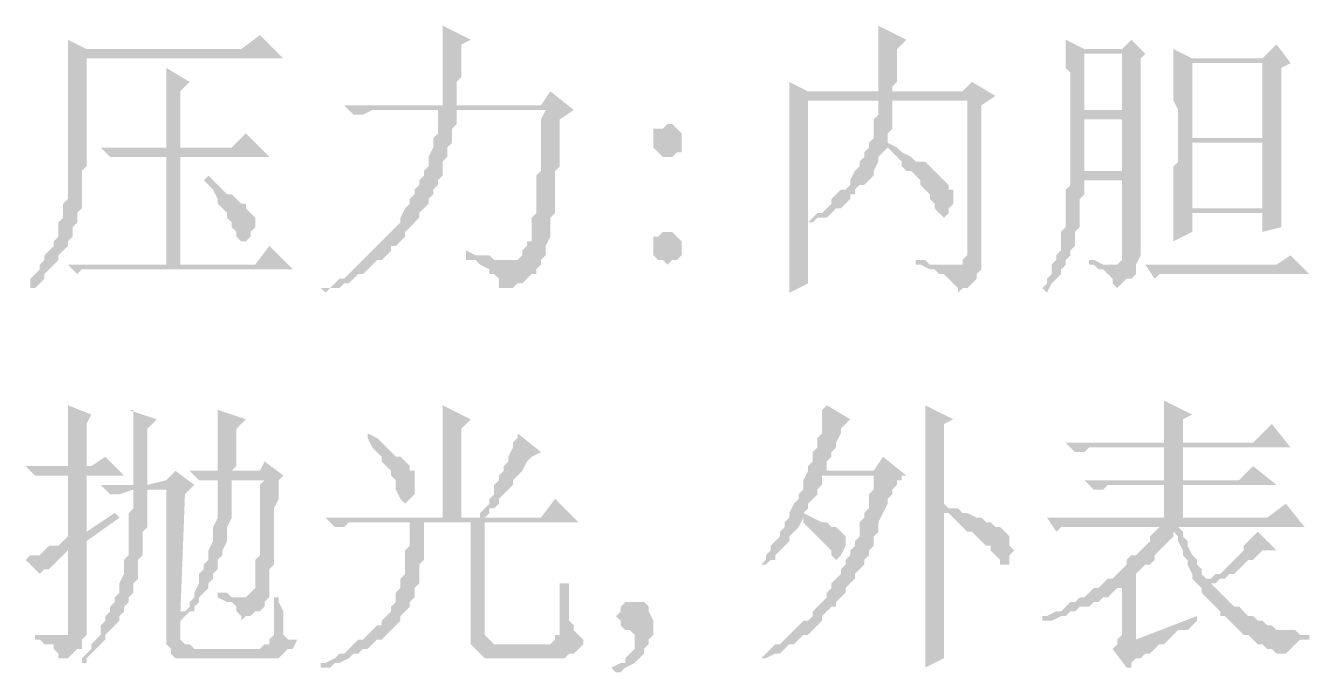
# Model space of a CAD drawing. Header units: millimetres. Extents: x 6 to 291, y 3 to 207.
# Drawn here: x 159.89 to 171.49, y 174.67 to 180.51 of the extents above; entities that cross this region are included whole.
import ezdxf

# ---------------------------------------------------------------- set-up
doc = ezdxf.new("R2010")
doc.units = ezdxf.units.MM

msp = doc.modelspace()

# ---------------------------------------------------------------- hatches: boundary and pattern name
at = {"true_color": 0x00b8b8}
h = msp.add_hatch(color=132, dxfattribs=at)
h.dxf.hatch_style = 2
h.paths.add_polyline_path([(163.660526, 180.509333), (163.660526, 179.789667), (163.787526, 179.789667), (163.787526, 180.001333), (163.829859, 180.043667), (163.829859, 180.34), (163.914526, 180.382333)])
h = msp.add_hatch(color=132, dxfattribs=at)
h.dxf.hatch_style = 2
h.paths.add_polyline_path([(167.597526, 180.509333), (167.597526, 179.916667), (167.724526, 179.916667), (167.724526, 179.959), (167.766859, 180.001333), (167.766859, 180.297667), (167.851526, 180.382333)])
h = msp.add_hatch(color=132, dxfattribs=at)
h.dxf.hatch_style = 2
h.paths.add_polyline_path([(162.009526, 180.424667), (161.840192, 180.297667), (160.443192, 180.297667), (160.273859, 180.255333), (160.273859, 178.943), (160.231526, 178.900667), (160.231526, 178.773667), (160.189192, 178.731333), (160.189192, 178.604333), (160.146859, 178.562), (160.146859, 178.519667), (160.104526, 178.477333), (160.062192, 178.435), (160.062192, 178.392667), (160.019859, 178.350333), (160.019859, 178.308), (159.977526, 178.265667), (159.935192, 178.223333), (159.935192, 178.138667), (159.977526, 178.138667), (160.019859, 178.181), (160.062192, 178.223333), (160.062192, 178.265667), (160.104526, 178.308), (160.146859, 178.350333), (160.189192, 178.392667), (160.189192, 178.435), (160.231526, 178.477333), (160.273859, 178.519667), (160.273859, 178.562), (160.316192, 178.604333), (160.316192, 178.689), (160.358526, 178.731333), (160.358526, 178.816), (160.400859, 178.858333), (160.400859, 179.197), (160.443192, 179.239333), (160.443192, 180.213), (162.221192, 180.213)])
h = msp.add_hatch(color=132, dxfattribs=at)
h.dxf.hatch_style = 2
h.paths.add_polyline_path([(160.273859, 180.382333), (160.273859, 180.255333), (160.443192, 180.297667)])
h = msp.add_hatch(color=132, dxfattribs=at)
h.dxf.hatch_style = 2
h.paths.add_polyline_path([(169.290859, 180.382333), (169.290859, 180.34), (169.290859, 180.297667), (169.460192, 180.297667)])
h = msp.add_hatch(color=132, dxfattribs=at)
h.dxf.hatch_style = 2
h.paths.add_polyline_path([(169.883526, 180.382333), (169.798859, 180.297667), (169.290859, 180.297667), (169.290859, 180.255333), (169.798859, 180.255333), (169.798859, 179.747333), (169.460192, 179.747333), (169.333192, 179.705), (169.798859, 179.662667), (169.798859, 179.197), (169.333192, 179.197), (169.333192, 179.112333), (169.798859, 179.112333), (169.798859, 178.392667), (169.756526, 178.350333), (169.925859, 178.350333), (169.968192, 178.435), (169.968192, 180.213), (170.010526, 180.255333)])
h = msp.add_hatch(color=132, dxfattribs=at)
h.dxf.hatch_style = 2
h.paths.add_polyline_path([(169.290859, 180.255333), (169.290859, 180.128333), (169.333192, 180.086), (169.333192, 179.705), (169.460192, 179.747333), (169.460192, 180.255333), (169.798859, 180.255333)])
h = msp.add_hatch(color=132, dxfattribs=at)
h.dxf.hatch_style = 2
h.paths.add_polyline_path([(171.195859, 180.34), (171.068859, 180.213), (170.433859, 180.213), (170.264526, 180.170667), (170.264526, 179.832), (170.306859, 179.747333), (170.306859, 179.535667), (170.306859, 179.451), (170.433859, 179.493333), (170.433859, 180.170667), (171.322859, 180.170667)])
h = msp.add_hatch(color=132, dxfattribs=at)
h.dxf.hatch_style = 2
h.paths.add_polyline_path([(170.264526, 180.297667), (170.264526, 180.170667), (170.433859, 180.213)])
h = msp.add_hatch(color=132, dxfattribs=at)
h.dxf.hatch_style = 2
h.paths.add_polyline_path([(171.322859, 180.170667), (171.068859, 180.170667), (171.068859, 179.493333), (170.433859, 179.493333), (170.306859, 179.451), (171.068859, 179.451), (171.068859, 178.858333), (170.264526, 178.858333), (170.264526, 178.816), (171.068859, 178.816), (171.068859, 178.646667), (171.238192, 178.689), (171.238192, 180.128333)])
h = msp.add_hatch(color=132, dxfattribs=at)
h.dxf.hatch_style = 2
h.paths.add_polyline_path([(161.162859, 180.128333), (161.162859, 179.408667), (161.289859, 179.408667), (161.289859, 179.916667), (161.374526, 180.001333)])
h = msp.add_hatch(color=132, dxfattribs=at)
h.dxf.hatch_style = 2
h.paths.add_polyline_path([(164.634192, 179.916667), (164.549526, 179.789667), (162.771526, 179.789667), (162.856192, 179.705), (162.940859, 179.705), (163.025526, 179.747333), (164.845859, 179.747333)])
h = msp.add_hatch(color=132, dxfattribs=at)
h.dxf.hatch_style = 2
h.paths.add_polyline_path([(166.793192, 180.001333), (166.793192, 179.874333), (166.962526, 179.916667)])
h = msp.add_hatch(color=132, dxfattribs=at)
h.dxf.hatch_style = 2
h.paths.add_polyline_path([(168.444192, 180.001333), (168.359526, 179.916667), (166.962526, 179.916667), (166.793192, 179.874333), (166.793192, 178.519667), (166.793192, 178.096333), (166.962526, 178.181), (166.962526, 178.731333), (167.004859, 178.731333), (166.962526, 178.731333), (166.962526, 179.832), (168.401859, 179.832), (168.655859, 179.874333)])
h = msp.add_hatch(color=132, dxfattribs=at)
h.dxf.hatch_style = 2
h.paths.add_polyline_path([(167.724526, 179.832), (167.597526, 179.832), (167.597526, 179.705), (167.555192, 179.662667), (167.555192, 179.493333), (167.512859, 179.451), (167.512859, 179.408667), (167.470526, 179.366333), (167.470526, 179.324), (167.428192, 179.281667), (167.428192, 179.239333), (167.385859, 179.197), (167.343526, 179.112333), (167.343526, 179.07), (167.301192, 179.027667), (167.258859, 179.027667), (167.216526, 178.985333), (167.174192, 178.943), (167.174192, 178.900667), (167.131859, 178.858333), (167.089526, 178.816), (167.047192, 178.816), (167.004859, 178.773667), (166.962526, 178.731333), (167.004859, 178.731333), (167.047192, 178.773667), (167.131859, 178.773667), (167.174192, 178.816), (167.216526, 178.858333), (167.258859, 178.858333), (167.301192, 178.900667), (167.343526, 178.943), (167.343526, 178.985333), (167.385859, 178.985333), (167.385859, 179.027667), (167.428192, 179.07), (167.470526, 179.07), (167.512859, 179.112333), (167.555192, 179.154667), (167.555192, 179.197), (167.597526, 179.281667), (167.597526, 179.324), (167.639859, 179.366333), (167.682192, 179.408667), (167.766859, 179.408667), (167.682192, 179.451), (167.682192, 179.535667), (167.724526, 179.578), (167.724526, 179.789667)])
h = msp.add_hatch(color=132, dxfattribs=at)
h.dxf.hatch_style = 2
h.paths.add_polyline_path([(168.655859, 179.874333), (168.401859, 179.832), (168.401859, 178.435), (168.359526, 178.392667), (168.359526, 178.350333), (167.936192, 178.350333), (167.978526, 178.350333), (168.063192, 178.308), (168.105526, 178.308), (168.147859, 178.265667), (168.190192, 178.265667), (168.232526, 178.223333), (168.274859, 178.181), (168.317192, 178.138667), (168.317192, 178.096333), (168.359526, 178.138667), (168.401859, 178.138667), (168.444192, 178.181), (168.486526, 178.223333), (168.486526, 178.265667), (168.528859, 178.308), (168.528859, 179.789667)])
h = msp.add_hatch(color=132, dxfattribs=at)
h.dxf.hatch_style = 2
h.paths.add_polyline_path([(163.618192, 179.747333), (163.618192, 179.535667), (163.575859, 179.493333), (163.575859, 179.408667), (163.533526, 179.324), (163.533526, 179.239333), (163.491192, 179.197), (163.491192, 179.154667), (163.448859, 179.112333), (163.448859, 179.07), (163.406526, 179.027667), (163.406526, 178.985333), (163.364192, 178.943), (163.364192, 178.900667), (163.321859, 178.858333), (163.279526, 178.773667), (163.279526, 178.731333), (163.237192, 178.689), (163.194859, 178.646667), (163.152526, 178.604333), (163.110192, 178.562), (163.067859, 178.519667), (163.025526, 178.477333), (162.983192, 178.435), (162.940859, 178.392667), (162.898526, 178.350333), (162.856192, 178.308), (162.813859, 178.265667), (162.771526, 178.223333), (162.729192, 178.223333), (162.686859, 178.181), (162.644526, 178.138667), (162.559859, 178.138667), (162.602192, 178.096333), (162.644526, 178.138667), (162.729192, 178.138667), (162.771526, 178.181), (162.813859, 178.181), (162.856192, 178.223333), (162.898526, 178.265667), (162.940859, 178.265667), (162.983192, 178.308), (163.025526, 178.350333), (163.067859, 178.392667), (163.110192, 178.392667), (163.152526, 178.435), (163.194859, 178.477333), (163.194859, 178.519667), (163.237192, 178.519667), (163.279526, 178.562), (163.321859, 178.604333), (163.321859, 178.646667), (163.364192, 178.689), (163.406526, 178.731333), (163.448859, 178.773667), (163.448859, 178.816), (163.491192, 178.858333), (163.533526, 178.900667), (163.533526, 178.943), (163.575859, 178.985333), (163.575859, 179.027667), (163.618192, 179.07), (163.618192, 179.112333), (163.660526, 179.154667), (163.660526, 179.281667), (163.702859, 179.324), (163.702859, 179.408667), (163.745192, 179.451), (163.745192, 179.578), (163.787526, 179.620333), (163.787526, 179.747333), (164.591859, 179.747333)])
h = msp.add_hatch(color=132, dxfattribs=at)
h.dxf.hatch_style = 2
h.paths.add_polyline_path([(164.845859, 179.747333), (163.618192, 179.747333), (164.591859, 179.747333), (164.549526, 179.662667), (164.549526, 179.197), (164.507192, 179.154667), (164.507192, 178.816), (164.464859, 178.773667), (164.464859, 178.646667), (164.464859, 178.562), (164.422526, 178.562), (164.422526, 178.519667), (164.380192, 178.477333), (164.380192, 178.435), (164.337859, 178.392667), (164.295526, 178.392667), (164.549526, 178.392667), (164.591859, 178.435), (164.591859, 178.519667), (164.634192, 178.604333), (164.634192, 178.689), (164.634192, 178.773667), (164.676526, 178.816), (164.676526, 179.197), (164.718859, 179.239333), (164.718859, 179.662667)])
h = msp.add_hatch(color=132, dxfattribs=at)
h.dxf.hatch_style = 2
h.paths.add_polyline_path([(169.333192, 179.705), (169.333192, 179.197), (169.460192, 179.197), (169.460192, 179.662667), (169.798859, 179.662667)])
h = msp.add_hatch(color=132, dxfattribs=at)
h.dxf.hatch_style = 2
h.paths.add_polyline_path([(165.692526, 179.620333), (165.650192, 179.578), (165.565526, 179.578), (165.565526, 179.451), (165.565526, 179.408667), (165.607859, 179.366333), (165.650192, 179.324), (165.734859, 179.324), (165.777192, 179.366333), (165.819526, 179.366333), (165.819526, 179.535667), (165.777192, 179.578), (165.734859, 179.620333)])
h = msp.add_hatch(color=132, dxfattribs=at)
h.dxf.hatch_style = 2
h.paths.add_polyline_path([(161.882526, 179.535667), (161.755526, 179.408667), (160.570192, 179.408667), (160.654859, 179.324), (162.094192, 179.324)])
h = msp.add_hatch(color=132, dxfattribs=at)
h.dxf.hatch_style = 2
h.paths.add_polyline_path([(170.306859, 179.451), (170.306859, 179.281667), (170.264526, 179.239333), (170.264526, 178.858333), (170.433859, 178.858333), (170.433859, 179.451), (171.068859, 179.451)])
h = msp.add_hatch(color=132, dxfattribs=at)
h.dxf.hatch_style = 2
h.paths.add_polyline_path([(167.766859, 179.408667), (167.682192, 179.408667), (167.724526, 179.366333), (167.766859, 179.324), (167.809192, 179.281667), (167.809192, 179.239333), (167.851526, 179.197), (167.893859, 179.197), (167.936192, 179.154667), (167.978526, 179.112333), (167.978526, 179.07), (168.020859, 179.027667), (168.063192, 178.985333), (168.063192, 178.943), (168.105526, 178.900667), (168.105526, 178.858333), (168.147859, 178.816), (168.190192, 178.773667), (168.232526, 178.816), (168.232526, 178.858333), (168.274859, 178.900667), (168.274859, 179.027667), (168.232526, 179.027667), (168.232526, 179.07), (168.190192, 179.112333), (168.147859, 179.154667), (168.105526, 179.197), (168.063192, 179.239333), (168.020859, 179.281667), (167.936192, 179.281667), (167.893859, 179.324), (167.809192, 179.366333)])
h = msp.add_hatch(color=132, dxfattribs=at)
h.dxf.hatch_style = 2
h.paths.add_polyline_path([(161.289859, 178.350333), (161.289859, 179.324), (161.162859, 179.324), (161.162859, 178.350333)])
h = msp.add_hatch(color=132, dxfattribs=at)
h.dxf.hatch_style = 2
h.paths.add_polyline_path([(161.543859, 179.154667), (161.501526, 179.112333), (161.543859, 179.07), (161.586192, 179.027667), (161.628526, 178.943), (161.628526, 178.900667), (161.670859, 178.858333), (161.713192, 178.816), (161.713192, 178.773667), (161.755526, 178.731333), (161.755526, 178.689), (161.797859, 178.646667), (161.797859, 178.604333), (161.840192, 178.562), (161.882526, 178.562), (161.924859, 178.604333), (161.924859, 178.646667), (161.967192, 178.689), (161.967192, 178.773667), (161.924859, 178.816), (161.882526, 178.858333), (161.882526, 178.900667), (161.840192, 178.900667), (161.797859, 178.943), (161.755526, 178.985333), (161.713192, 178.985333), (161.670859, 179.027667), (161.628526, 179.07), (161.586192, 179.112333)])
h = msp.add_hatch(color=132, dxfattribs=at)
h.dxf.hatch_style = 2
h.paths.add_polyline_path([(169.333192, 179.112333), (169.333192, 179.07), (169.290859, 179.027667), (169.290859, 178.689), (169.248526, 178.646667), (169.248526, 178.477333), (169.206192, 178.435), (169.206192, 178.392667), (169.163859, 178.350333), (169.163859, 178.265667), (169.121526, 178.223333), (169.121526, 178.181), (169.079192, 178.138667), (169.121526, 178.096333), (169.163859, 178.181), (169.206192, 178.223333), (169.248526, 178.265667), (169.248526, 178.308), (169.290859, 178.350333), (169.290859, 178.392667), (169.333192, 178.435), (169.333192, 178.477333), (169.375526, 178.519667), (169.375526, 178.646667), (169.417859, 178.689), (169.417859, 178.943), (169.460192, 178.985333), (169.460192, 179.112333), (169.798859, 179.112333)])
h = msp.add_hatch(color=132, dxfattribs=at)
h.dxf.hatch_style = 2
h.paths.add_polyline_path([(170.264526, 178.816), (170.264526, 178.562), (170.433859, 178.646667), (170.433859, 178.816), (171.068859, 178.816)])
h = msp.add_hatch(color=132, dxfattribs=at)
h.dxf.hatch_style = 2
h.paths.add_polyline_path([(165.692526, 178.646667), (165.650192, 178.646667), (165.607859, 178.604333), (165.565526, 178.604333), (165.565526, 178.519667), (165.565526, 178.435), (165.607859, 178.392667), (165.650192, 178.392667), (165.692526, 178.350333), (165.734859, 178.392667), (165.777192, 178.392667), (165.819526, 178.435), (165.819526, 178.519667), (165.819526, 178.562), (165.777192, 178.604333), (165.734859, 178.646667)])
h = msp.add_hatch(color=132, dxfattribs=at)
h.dxf.hatch_style = 2
h.paths.add_polyline_path([(162.094192, 178.519667), (161.967192, 178.350333), (160.273859, 178.350333), (160.358526, 178.265667), (160.400859, 178.308), (162.305859, 178.308)])
h = msp.add_hatch(color=132, dxfattribs=at)
h.dxf.hatch_style = 2
h.paths.add_polyline_path([(163.872192, 178.477333), (163.872192, 178.392667), (163.956859, 178.392667), (163.999192, 178.350333), (164.083859, 178.308), (164.083859, 178.265667), (164.126192, 178.265667), (164.168526, 178.223333), (164.168526, 178.138667), (164.295526, 178.138667), (164.337859, 178.181), (164.380192, 178.181), (164.422526, 178.223333), (164.464859, 178.265667), (164.507192, 178.265667), (164.507192, 178.308), (164.549526, 178.350333), (164.549526, 178.392667), (164.126192, 178.392667), (164.083859, 178.435), (163.956859, 178.435)])
h = msp.add_hatch(color=132, dxfattribs=at)
h.dxf.hatch_style = 2
h.paths.add_polyline_path([(171.322859, 178.435), (171.195859, 178.350333), (170.010526, 178.350333), (170.095192, 178.223333), (170.137526, 178.265667), (171.492192, 178.265667)])
h = msp.add_hatch(color=132, dxfattribs=at)
h.dxf.hatch_style = 2
h.paths.add_polyline_path([(167.936192, 178.392667), (167.936192, 178.350333), (168.317192, 178.350333), (168.063192, 178.350333), (168.020859, 178.392667)])
h = msp.add_hatch(color=132, dxfattribs=at)
h.dxf.hatch_style = 2
h.paths.add_polyline_path([(169.502526, 178.392667), (169.502526, 178.350333), (169.544859, 178.350333), (169.587192, 178.308), (169.629526, 178.308), (169.671859, 178.265667), (169.714192, 178.223333), (169.714192, 178.181), (169.756526, 178.138667), (169.798859, 178.181), (169.841192, 178.223333), (169.883526, 178.223333), (169.925859, 178.265667), (169.925859, 178.350333), (169.629526, 178.350333), (169.544859, 178.392667)])
h = msp.add_hatch(color=132, dxfattribs=at)
h.dxf.hatch_style = 2
h.paths.add_polyline_path([(170.179859, 177.122667), (170.179859, 176.741667), (170.349192, 176.741667), (170.349192, 176.953333), (170.433859, 176.995667)])
h = msp.add_hatch(color=132, dxfattribs=at)
h.dxf.hatch_style = 2
h.paths.add_polyline_path([(160.273859, 177.080333), (160.273859, 176.53), (160.443192, 176.53), (160.443192, 176.911), (160.485526, 176.995667)])
h = msp.add_hatch(color=132, dxfattribs=at)
h.dxf.hatch_style = 2
h.paths.add_polyline_path([(160.824192, 177.038), (160.866526, 177.038), (160.866526, 176.360667), (160.993526, 176.360667), (160.993526, 176.868667), (161.078192, 176.953333)])
h = msp.add_hatch(color=132, dxfattribs=at)
h.dxf.hatch_style = 2
h.paths.add_polyline_path([(161.628526, 177.038), (161.628526, 176.487667), (161.755526, 176.487667), (161.797859, 176.53), (161.797859, 176.868667), (161.882526, 176.953333)])
h = msp.add_hatch(color=132, dxfattribs=at)
h.dxf.hatch_style = 2
h.paths.add_polyline_path([(163.660526, 177.080333), (163.660526, 176.064333), (163.829859, 176.064333), (163.829859, 176.868667), (163.914526, 176.953333)])
h = msp.add_hatch(color=132, dxfattribs=at)
h.dxf.hatch_style = 2
h.paths.add_polyline_path([(167.131859, 177.080333), (167.089526, 177.038), (167.089526, 176.826333), (167.047192, 176.784), (167.047192, 176.699333), (167.004859, 176.657), (167.004859, 176.572333), (166.962526, 176.53), (166.962526, 176.487667), (167.131859, 176.487667), (167.131859, 176.572333), (167.174192, 176.614667), (167.174192, 176.657), (167.216526, 176.699333), (167.216526, 176.741667), (167.258859, 176.826333), (167.258859, 176.868667), (167.301192, 176.911), (167.343526, 176.953333)])
h = msp.add_hatch(color=132, dxfattribs=at)
h.dxf.hatch_style = 2
h.paths.add_polyline_path([(168.020859, 177.080333), (168.020859, 174.709667), (168.190192, 174.794333), (168.190192, 176.106667), (168.317192, 176.149), (168.232526, 176.149), (168.190192, 176.191333), (168.190192, 176.911), (168.274859, 176.953333)])
h = msp.add_hatch(color=132, dxfattribs=at)
h.dxf.hatch_style = 2
h.paths.add_polyline_path([(171.153526, 176.911), (170.984192, 176.741667), (169.290859, 176.741667), (169.375526, 176.657), (169.460192, 176.657), (169.502526, 176.699333), (171.322859, 176.699333)])
h = msp.add_hatch(color=132, dxfattribs=at)
h.dxf.hatch_style = 2
h.paths.add_polyline_path([(162.983192, 176.826333), (162.983192, 176.784), (163.025526, 176.699333), (163.067859, 176.657), (163.110192, 176.614667), (163.110192, 176.572333), (163.152526, 176.53), (163.194859, 176.487667), (163.194859, 176.445333), (163.237192, 176.403), (163.237192, 176.318333), (163.279526, 176.233667), (163.321859, 176.191333), (163.364192, 176.233667), (163.406526, 176.276), (163.406526, 176.487667), (163.364192, 176.487667), (163.364192, 176.53), (163.321859, 176.572333), (163.279526, 176.614667), (163.237192, 176.614667), (163.194859, 176.657), (163.152526, 176.699333), (163.110192, 176.741667), (163.067859, 176.784)])
h = msp.add_hatch(color=132, dxfattribs=at)
h.dxf.hatch_style = 2
h.paths.add_polyline_path([(164.337859, 176.826333), (164.337859, 176.784), (164.295526, 176.741667), (164.295526, 176.699333), (164.253192, 176.614667), (164.253192, 176.572333), (164.210859, 176.53), (164.210859, 176.487667), (164.168526, 176.445333), (164.168526, 176.403), (164.126192, 176.360667), (164.126192, 176.276), (164.083859, 176.233667), (164.083859, 176.191333), (164.041526, 176.149), (163.999192, 176.106667), (163.999192, 176.064333), (164.041526, 176.064333), (164.083859, 176.106667), (164.083859, 176.149), (164.126192, 176.149), (164.168526, 176.191333), (164.168526, 176.233667), (164.210859, 176.276), (164.253192, 176.318333), (164.295526, 176.360667), (164.295526, 176.403), (164.337859, 176.445333), (164.380192, 176.487667), (164.422526, 176.572333), (164.464859, 176.614667), (164.549526, 176.657)])
h = msp.add_hatch(color=132, dxfattribs=at)
h.dxf.hatch_style = 2
h.paths.add_polyline_path([(170.349192, 176.403), (170.349192, 176.699333), (170.179859, 176.699333), (170.179859, 176.403)])
h = msp.add_hatch(color=132, dxfattribs=at)
h.dxf.hatch_style = 2
h.paths.add_polyline_path([(160.612526, 176.614667), (160.485526, 176.53), (159.892859, 176.53), (159.977526, 176.445333), (160.781859, 176.445333)])
h = msp.add_hatch(color=132, dxfattribs=at)
h.dxf.hatch_style = 2
h.paths.add_polyline_path([(162.051859, 176.572333), (162.009526, 176.487667), (161.374526, 176.487667), (161.459192, 176.403), (161.628526, 176.403), (162.221192, 176.445333)])
h = msp.add_hatch(color=132, dxfattribs=at)
h.dxf.hatch_style = 2
h.paths.add_polyline_path([(167.639859, 176.614667), (167.555192, 176.487667), (166.962526, 176.487667), (166.920192, 176.403), (166.920192, 176.318333), (166.877859, 176.276), (166.877859, 176.233667), (166.835526, 176.191333), (166.793192, 176.106667), (166.793192, 176.064333), (166.750859, 176.022), (166.750859, 175.979667), (166.708526, 175.937333), (166.708526, 175.895), (166.666192, 175.852667), (166.623859, 175.810333), (166.623859, 175.768), (166.581526, 175.725667), (166.581526, 175.683333), (166.539192, 175.641), (166.581526, 175.641), (166.623859, 175.683333), (166.666192, 175.683333), (166.666192, 175.725667), (166.708526, 175.768), (166.750859, 175.810333), (166.793192, 175.852667), (166.793192, 175.895), (166.835526, 175.937333), (166.877859, 175.979667), (166.920192, 176.064333), (167.004859, 176.064333), (166.920192, 176.106667), (166.962526, 176.149), (166.962526, 176.191333), (167.004859, 176.233667), (167.047192, 176.276), (167.047192, 176.318333), (167.089526, 176.360667), (167.089526, 176.445333), (167.851526, 176.445333)])
h = msp.add_hatch(color=132, dxfattribs=at)
h.dxf.hatch_style = 2
h.paths.add_polyline_path([(160.443192, 176.445333), (160.273859, 176.445333), (160.273859, 175.895), (160.443192, 175.937333)])
h = msp.add_hatch(color=132, dxfattribs=at)
h.dxf.hatch_style = 2
h.paths.add_polyline_path([(161.247526, 176.487667), (161.162859, 176.403), (160.993526, 176.360667), (160.570192, 176.360667), (161.162859, 176.318333), (161.162859, 175.048333), (161.162859, 174.921333), (161.205192, 174.879), (161.416859, 174.879), (161.374526, 174.921333), (161.332192, 174.921333), (161.289859, 174.963667), (161.289859, 175.175333), (161.332192, 176.276), (161.416859, 176.360667)])
h = msp.add_hatch(color=132, dxfattribs=at)
h.dxf.hatch_style = 2
h.paths.add_polyline_path([(162.221192, 176.445333), (161.628526, 176.403), (162.051859, 176.403), (162.009526, 176.360667), (162.009526, 175.725667), (161.967192, 175.683333), (161.967192, 175.471667), (161.967192, 175.429333), (161.924859, 175.387), (161.882526, 175.344667), (161.628526, 175.344667), (161.713192, 175.302333), (161.755526, 175.302333), (161.797859, 175.26), (161.797859, 175.217667), (161.840192, 175.175333), (161.840192, 175.133), (161.882526, 175.175333), (161.924859, 175.175333), (161.967192, 175.217667), (162.009526, 175.217667), (162.051859, 175.26), (162.051859, 175.302333), (162.094192, 175.344667), (162.094192, 175.429333), (162.094192, 175.598667), (162.136526, 175.641), (162.136526, 176.149), (162.178859, 176.233667), (162.178859, 176.403)])
h = msp.add_hatch(color=132, dxfattribs=at)
h.dxf.hatch_style = 2
h.paths.add_polyline_path([(167.851526, 176.445333), (167.555192, 176.445333), (167.555192, 176.318333), (167.512859, 176.276), (167.512859, 176.149), (167.470526, 176.106667), (167.470526, 176.064333), (167.428192, 176.022), (167.428192, 175.895), (167.385859, 175.852667), (167.385859, 175.810333), (167.343526, 175.768), (167.343526, 175.725667), (167.301192, 175.683333), (167.301192, 175.641), (167.258859, 175.598667), (167.258859, 175.556333), (167.216526, 175.514), (167.174192, 175.471667), (167.174192, 175.429333), (167.131859, 175.387), (167.131859, 175.344667), (167.089526, 175.302333), (167.047192, 175.26), (167.004859, 175.217667), (167.004859, 175.175333), (166.962526, 175.133), (166.920192, 175.133), (166.877859, 175.090667), (166.835526, 175.048333), (166.793192, 175.006), (166.750859, 174.963667), (166.708526, 174.921333), (166.666192, 174.921333), (166.623859, 174.879), (166.581526, 174.836667), (166.539192, 174.794333), (166.581526, 174.794333), (166.666192, 174.836667), (166.708526, 174.836667), (166.750859, 174.879), (166.793192, 174.921333), (166.835526, 174.921333), (166.877859, 174.963667), (166.920192, 175.006), (166.962526, 175.006), (167.004859, 175.048333), (167.047192, 175.090667), (167.089526, 175.133), (167.089526, 175.175333), (167.131859, 175.217667), (167.174192, 175.26), (167.216526, 175.26), (167.216526, 175.302333), (167.258859, 175.344667), (167.301192, 175.387), (167.301192, 175.429333), (167.343526, 175.471667), (167.385859, 175.514), (167.385859, 175.556333), (167.428192, 175.598667), (167.470526, 175.641), (167.470526, 175.683333), (167.512859, 175.725667), (167.512859, 175.768), (167.555192, 175.810333), (167.555192, 175.895), (167.597526, 175.937333), (167.597526, 176.022), (167.639859, 176.106667), (167.682192, 176.191333), (167.682192, 176.233667), (167.724526, 176.276), (167.724526, 176.318333), (167.766859, 176.360667), (167.766859, 176.403), (167.809192, 176.403), (167.809192, 176.445333)])
h = msp.add_hatch(color=132, dxfattribs=at)
h.dxf.hatch_style = 2
h.paths.add_polyline_path([(170.984192, 176.53), (170.857192, 176.403), (169.460192, 176.403), (169.544859, 176.318333), (169.629526, 176.318333), (169.671859, 176.360667), (171.195859, 176.360667)])
h = msp.add_hatch(color=132, dxfattribs=at)
h.dxf.hatch_style = 2
h.paths.add_polyline_path([(160.993526, 176.318333), (160.866526, 176.318333), (160.866526, 176.149), (160.824192, 176.106667), (160.824192, 175.725667), (160.781859, 175.683333), (160.781859, 175.556333), (160.739526, 175.471667), (160.739526, 175.387), (160.697192, 175.344667), (160.697192, 175.302333), (160.654859, 175.26), (160.654859, 175.217667), (160.612526, 175.175333), (160.612526, 175.133), (160.570192, 175.090667), (160.570192, 175.006), (160.527859, 174.963667), (160.485526, 174.921333), (160.485526, 174.879), (160.443192, 174.836667), (160.400859, 174.794333), (160.400859, 174.752), (160.443192, 174.752), (160.443192, 174.794333), (160.485526, 174.836667), (160.527859, 174.879), (160.570192, 174.921333), (160.612526, 174.963667), (160.612526, 175.006), (160.654859, 175.048333), (160.697192, 175.090667), (160.739526, 175.133), (160.739526, 175.175333), (160.781859, 175.217667), (160.781859, 175.26), (160.824192, 175.302333), (160.824192, 175.344667), (160.866526, 175.387), (160.866526, 175.471667), (160.908859, 175.514), (160.908859, 175.683333), (160.951192, 175.725667), (160.951192, 175.937333), (160.993526, 175.979667), (160.993526, 176.276)])
h = msp.add_hatch(color=132, dxfattribs=at)
h.dxf.hatch_style = 2
h.paths.add_polyline_path([(160.570192, 176.360667), (160.654859, 176.276), (160.739526, 176.276), (160.866526, 176.318333), (161.162859, 176.318333)])
h = msp.add_hatch(color=132, dxfattribs=at)
h.dxf.hatch_style = 2
h.paths.add_polyline_path([(161.628526, 176.403), (161.628526, 176.064333), (161.586192, 175.979667), (161.586192, 175.852667), (161.543859, 175.768), (161.543859, 175.683333), (161.501526, 175.641), (161.501526, 175.598667), (161.459192, 175.556333), (161.459192, 175.471667), (161.416859, 175.387), (161.416859, 175.344667), (161.374526, 175.302333), (161.374526, 175.26), (161.332192, 175.217667), (161.289859, 175.217667), (161.289859, 175.133), (161.332192, 175.175333), (161.374526, 175.217667), (161.416859, 175.217667), (161.416859, 175.26), (161.459192, 175.302333), (161.459192, 175.344667), (161.501526, 175.387), (161.543859, 175.429333), (161.543859, 175.471667), (161.586192, 175.514), (161.586192, 175.556333), (161.628526, 175.598667), (161.628526, 175.683333), (161.670859, 175.725667), (161.670859, 175.768), (161.713192, 175.852667), (161.713192, 175.979667), (161.755526, 176.064333), (161.755526, 176.403), (162.051859, 176.403)])
h = msp.add_hatch(color=132, dxfattribs=at)
h.dxf.hatch_style = 2
h.paths.add_polyline_path([(170.349192, 176.064333), (170.349192, 176.360667), (170.179859, 176.360667), (170.179859, 176.064333)])
h = msp.add_hatch(color=132, dxfattribs=at)
h.dxf.hatch_style = 2
h.paths.add_polyline_path([(164.676526, 176.233667), (164.549526, 176.064333), (162.602192, 176.064333), (162.686859, 175.979667), (162.771526, 175.979667), (162.813859, 176.022), (164.888192, 176.022)])
h = msp.add_hatch(color=132, dxfattribs=at)
h.dxf.hatch_style = 2
h.paths.add_polyline_path([(160.697192, 176.106667), (160.443192, 175.937333), (160.273859, 175.895), (160.231526, 175.852667), (160.189192, 175.810333), (160.104526, 175.810333), (160.062192, 175.768), (160.273859, 175.768), (160.273859, 175.090667), (160.273859, 175.006), (160.231526, 175.006), (159.977526, 174.963667), (160.019859, 174.963667), (160.062192, 174.921333), (160.146859, 174.921333), (160.146859, 174.879), (160.189192, 174.836667), (160.189192, 174.794333), (160.273859, 174.794333), (160.316192, 174.836667), (160.358526, 174.879), (160.400859, 174.879), (160.400859, 174.963667), (160.443192, 175.006), (160.443192, 175.852667), (160.739526, 176.064333)])
h = msp.add_hatch(color=132, dxfattribs=at)
h.dxf.hatch_style = 2
h.paths.add_polyline_path([(168.317192, 176.149), (168.190192, 176.106667), (168.232526, 176.106667), (168.274859, 176.064333), (168.317192, 176.022), (168.359526, 175.979667), (168.401859, 175.937333), (168.444192, 175.937333), (168.486526, 175.895), (168.528859, 175.852667), (168.571192, 175.810333), (168.613526, 175.810333), (168.613526, 175.768), (168.655859, 175.725667), (168.698192, 175.683333), (168.698192, 175.641), (168.782859, 175.641), (168.782859, 175.725667), (168.825192, 175.768), (168.782859, 175.810333), (168.782859, 175.895), (168.740526, 175.937333), (168.698192, 175.979667), (168.655859, 175.979667), (168.613526, 176.022), (168.571192, 176.022), (168.528859, 176.064333), (168.486526, 176.064333), (168.401859, 176.106667), (168.359526, 176.106667)])
h = msp.add_hatch(color=132, dxfattribs=at)
h.dxf.hatch_style = 2
h.paths.add_polyline_path([(171.280526, 176.191333), (171.111192, 176.064333), (169.121526, 176.064333), (169.206192, 175.937333), (169.248526, 175.979667), (171.449859, 175.979667)])
h = msp.add_hatch(color=132, dxfattribs=at)
h.dxf.hatch_style = 2
h.paths.add_polyline_path([(163.364192, 176.022), (163.364192, 175.810333), (163.321859, 175.768), (163.321859, 175.556333), (163.279526, 175.514), (163.279526, 175.429333), (163.237192, 175.387), (163.237192, 175.302333), (163.194859, 175.26), (163.194859, 175.217667), (163.152526, 175.175333), (163.110192, 175.133), (163.110192, 175.090667), (163.067859, 175.090667), (163.025526, 175.048333), (162.983192, 175.006), (162.940859, 174.963667), (162.898526, 174.963667), (162.856192, 174.921333), (162.813859, 174.879), (162.771526, 174.836667), (162.729192, 174.836667), (162.686859, 174.794333), (162.602192, 174.752), (162.559859, 174.752), (162.559859, 174.709667), (162.644526, 174.709667), (162.686859, 174.752), (162.729192, 174.752), (162.813859, 174.794333), (162.856192, 174.836667), (162.898526, 174.836667), (162.940859, 174.879), (162.983192, 174.879), (163.025526, 174.921333), (163.067859, 174.963667), (163.110192, 174.963667), (163.152526, 175.006), (163.194859, 175.048333), (163.237192, 175.090667), (163.279526, 175.133), (163.279526, 175.175333), (163.321859, 175.217667), (163.364192, 175.26), (163.364192, 175.302333), (163.406526, 175.344667), (163.406526, 175.429333), (163.448859, 175.471667), (163.448859, 175.641), (163.491192, 175.683333), (163.491192, 176.022), (163.914526, 176.022)])
h = msp.add_hatch(color=132, dxfattribs=at)
h.dxf.hatch_style = 2
h.paths.add_polyline_path([(164.041526, 176.022), (163.364192, 176.022), (163.914526, 176.022), (163.914526, 174.921333), (163.956859, 174.879), (163.999192, 174.836667), (164.041526, 174.794333), (164.761192, 174.794333), (164.803526, 174.836667), (164.845859, 174.836667), (164.888192, 174.879), (164.930526, 174.921333), (164.126192, 174.921333), (164.083859, 174.963667), (164.041526, 175.006), (164.041526, 175.090667)])
h = msp.add_hatch(color=132, dxfattribs=at)
h.dxf.hatch_style = 2
h.paths.add_polyline_path([(167.004859, 176.064333), (166.920192, 176.064333), (166.920192, 176.022), (166.962526, 175.979667), (167.004859, 175.937333), (167.047192, 175.895), (167.089526, 175.852667), (167.131859, 175.810333), (167.174192, 175.768), (167.174192, 175.725667), (167.216526, 175.683333), (167.258859, 175.725667), (167.301192, 175.810333), (167.301192, 175.895), (167.258859, 175.937333), (167.216526, 175.979667), (167.174192, 175.979667), (167.131859, 176.022), (167.089526, 176.022)])
h = msp.add_hatch(color=132, dxfattribs=at)
h.dxf.hatch_style = 2
h.paths.add_polyline_path([(170.306859, 175.979667), (170.137526, 175.979667), (170.095192, 175.937333), (170.052859, 175.895), (170.052859, 175.852667), (170.010526, 175.810333), (169.968192, 175.768), (169.925859, 175.725667), (169.883526, 175.725667), (169.841192, 175.683333), (169.841192, 175.641), (169.798859, 175.598667), (169.756526, 175.556333), (169.714192, 175.514), (169.671859, 175.514), (169.629526, 175.471667), (169.587192, 175.429333), (169.798859, 175.429333), (169.798859, 175.006), (169.756526, 174.963667), (169.756526, 174.921333), (169.714192, 174.879), (169.841192, 174.709667), (169.883526, 174.709667), (169.883526, 174.752), (169.925859, 174.794333), (169.968192, 174.794333), (170.010526, 174.836667), (170.052859, 174.836667), (170.095192, 174.879), (170.137526, 174.921333), (170.179859, 174.921333), (169.925859, 174.963667), (169.925859, 175.556333), (169.968192, 175.598667), (170.010526, 175.641), (170.052859, 175.641), (170.095192, 175.683333), (170.095192, 175.725667), (170.137526, 175.768), (170.179859, 175.810333), (170.222192, 175.852667), (170.264526, 175.895), (170.264526, 175.937333), (170.349192, 175.937333)])
h = msp.add_hatch(color=132, dxfattribs=at)
h.dxf.hatch_style = 2
h.paths.add_polyline_path([(170.349192, 175.937333), (170.264526, 175.937333), (170.306859, 175.895), (170.306859, 175.852667), (170.349192, 175.768), (170.349192, 175.725667), (170.391526, 175.683333), (170.391526, 175.641), (170.433859, 175.556333), (170.433859, 175.514), (170.476192, 175.471667), (170.518526, 175.429333), (170.518526, 175.387), (170.560859, 175.344667), (170.603192, 175.302333), (170.645526, 175.26), (170.687859, 175.217667), (170.687859, 175.175333), (170.730192, 175.175333), (170.772526, 175.133), (170.814859, 175.090667), (170.857192, 175.048333), (170.899526, 175.006), (170.941859, 175.006), (170.984192, 174.963667), (171.026526, 174.921333), (171.068859, 174.921333), (171.111192, 174.879), (171.153526, 174.879), (171.195859, 174.836667), (171.280526, 174.836667), (171.322859, 174.879), (171.365192, 174.921333), (171.407526, 174.963667), (171.492192, 174.963667), (171.492192, 175.006), (171.407526, 175.006), (171.365192, 175.048333), (171.195859, 175.048333), (171.153526, 175.090667), (171.111192, 175.090667), (171.068859, 175.133), (171.026526, 175.133), (170.984192, 175.175333), (170.941859, 175.175333), (170.899526, 175.217667), (170.857192, 175.26), (170.814859, 175.26), (170.772526, 175.302333), (170.730192, 175.344667), (170.687859, 175.387), (170.645526, 175.429333), (170.603192, 175.471667), (170.645526, 175.471667), (170.687859, 175.514), (170.560859, 175.514), (170.518526, 175.556333), (170.518526, 175.598667), (170.476192, 175.641), (170.476192, 175.683333), (170.433859, 175.725667), (170.391526, 175.810333), (170.391526, 175.852667), (170.349192, 175.895)])
h = msp.add_hatch(color=132, dxfattribs=at)
h.dxf.hatch_style = 2
h.paths.add_polyline_path([(171.026526, 175.937333), (170.984192, 175.895), (170.941859, 175.852667), (170.899526, 175.810333), (170.899526, 175.768), (170.857192, 175.725667), (170.814859, 175.683333), (170.772526, 175.641), (170.730192, 175.598667), (170.687859, 175.556333), (170.645526, 175.556333), (170.603192, 175.514), (170.730192, 175.514), (170.772526, 175.556333), (170.814859, 175.556333), (170.857192, 175.598667), (170.899526, 175.641), (170.941859, 175.683333), (170.984192, 175.683333), (171.026526, 175.725667), (171.068859, 175.768), (171.195859, 175.768)])
h = msp.add_hatch(color=132, dxfattribs=at)
h.dxf.hatch_style = 2
h.paths.add_polyline_path([(160.062192, 175.768), (160.019859, 175.725667), (159.935192, 175.725667), (159.892859, 175.683333), (160.019859, 175.556333), (160.062192, 175.598667), (160.104526, 175.598667), (160.146859, 175.641), (160.189192, 175.683333), (160.231526, 175.725667), (160.273859, 175.768)])
h = msp.add_hatch(color=132, dxfattribs=at)
h.dxf.hatch_style = 2
h.paths.add_polyline_path([(161.628526, 175.387), (161.628526, 175.344667), (161.797859, 175.344667), (161.755526, 175.344667), (161.713192, 175.387)])
h = msp.add_hatch(color=132, dxfattribs=at)
h.dxf.hatch_style = 2
h.paths.add_polyline_path([(164.803526, 175.471667), (164.718859, 175.471667), (164.718859, 175.006), (164.676526, 175.006), (164.676526, 174.963667), (164.634192, 174.921333), (164.210859, 174.921333), (164.930526, 174.921333), (164.930526, 174.963667), (164.888192, 175.006), (164.845859, 175.048333), (164.845859, 175.090667), (164.803526, 175.133), (164.803526, 175.429333)])
h = msp.add_hatch(color=132, dxfattribs=at)
h.dxf.hatch_style = 2
h.paths.add_polyline_path([(169.587192, 175.429333), (169.544859, 175.429333), (169.502526, 175.387), (169.460192, 175.344667), (169.417859, 175.344667), (169.375526, 175.302333), (169.333192, 175.302333), (169.290859, 175.26), (169.248526, 175.217667), (169.206192, 175.217667), (169.121526, 175.175333), (169.079192, 175.175333), (169.079192, 175.133), (169.163859, 175.133), (169.248526, 175.175333), (169.290859, 175.175333), (169.333192, 175.217667), (169.375526, 175.217667), (169.417859, 175.26), (169.502526, 175.26), (169.544859, 175.302333), (169.587192, 175.302333), (169.629526, 175.344667), (169.671859, 175.344667), (169.714192, 175.387), (169.756526, 175.429333), (169.798859, 175.429333)])
h = msp.add_hatch(color=132, dxfattribs=at)
h.dxf.hatch_style = 2
h.paths.add_polyline_path([(162.178859, 175.344667), (162.136526, 175.344667), (162.136526, 175.006), (162.094192, 174.963667), (162.094192, 174.921333), (162.051859, 174.921333), (162.009526, 174.879), (161.205192, 174.879), (161.205192, 174.836667), (161.247526, 174.794333), (162.178859, 174.794333), (162.221192, 174.836667), (162.263526, 174.879), (162.305859, 174.879), (162.348192, 174.963667), (162.263526, 174.963667), (162.221192, 175.006), (162.221192, 175.090667), (162.221192, 175.217667), (162.178859, 175.302333)])
h = msp.add_hatch(color=132, dxfattribs=at)
h.dxf.hatch_style = 2
h.paths.add_polyline_path([(165.396192, 175.302333), (165.311526, 175.302333), (165.269192, 175.26), (165.269192, 175.217667), (165.226859, 175.175333), (165.269192, 175.133), (165.269192, 175.090667), (165.311526, 175.048333), (165.353859, 175.048333), (165.396192, 175.006), (165.396192, 174.879), (165.353859, 174.836667), (165.311526, 174.794333), (165.311526, 174.752), (165.269192, 174.752), (165.184526, 174.709667), (165.226859, 174.667333), (165.269192, 174.667333), (165.311526, 174.709667), (165.396192, 174.752), (165.438526, 174.794333), (165.480859, 174.836667), (165.480859, 174.879), (165.523192, 174.921333), (165.523192, 174.963667), (165.565526, 175.006), (165.565526, 175.133), (165.523192, 175.217667), (165.523192, 175.26), (165.480859, 175.302333), (165.438526, 175.302333)])
h = msp.add_hatch(color=132, dxfattribs=at)
h.dxf.hatch_style = 2
h.paths.add_polyline_path([(170.476192, 175.175333), (169.925859, 174.963667), (170.179859, 174.921333), (170.222192, 174.963667), (170.264526, 175.006), (170.306859, 175.048333), (170.391526, 175.048333), (170.433859, 175.090667), (170.476192, 175.133)])
h = msp.add_hatch(color=132, dxfattribs=at)
h.dxf.hatch_style = 2
h.paths.add_polyline_path([(159.977526, 175.006), (159.977526, 174.963667), (160.231526, 175.006), (160.062192, 175.006)])

doc.saveas('drawing.dxf')
